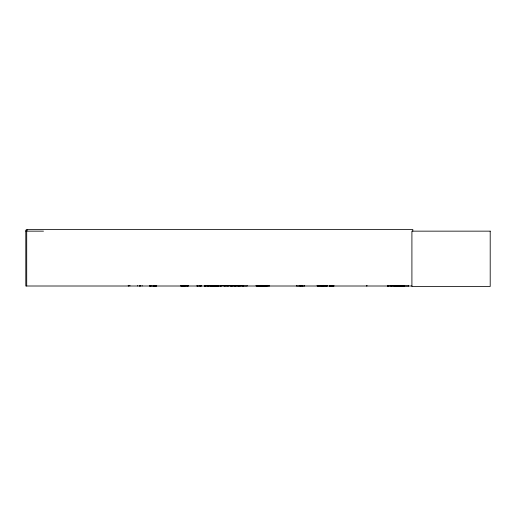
<?xml version="1.0" encoding="UTF-8"?>
<svg xmlns="http://www.w3.org/2000/svg" width="516" height="516" viewBox="0 0 516 516"><rect width="100%" height="100%" fill="white"/><g stroke="black" fill="none" stroke-linecap="round" stroke-linejoin="round"><path stroke-width="0.77" d="M318.153 285.987L318.153 285.548M326.447 285.987L326.454 285.548M387.593 285.987L387.6 285.548M395.895 285.987L395.946 285.548M400.068 285.987L400.074 285.548M408.362 285.987L408.369 285.548M387.464 285.935L408.556 285.987L408.549 285.548M395.256 285.858L395.114 285.993M213.063 285.948L212.934 285.432M213.243 285.935L213.282 285.548M149.64 286.006L156.6 285.948M204.555 286.006L220.384 285.948M204.833 285.935L204.884 285.548L204.839 286.006M217.217 285.948L217.204 285.432M217.52 285.935L217.449 285.432M196.86 286.006L201.305 285.948M215.365 285.935L215.378 285.587M403.409 286.006L394.559 285.98L403.222 285.87M396.985 285.993L396.611 285.993L397.152 285.993M397.094 285.98L397.268 285.87M400.577 285.993L400.706 285.567M400.713 285.761L401.371 286.006M402.615 285.993L403.248 285.567M329.221 285.98L334.046 285.98L329.292 285.993M330.175 285.993L329.969 285.761C327.408 286.212 335.961 286.187 333.291 285.761L333.51 285.98M331.078 285.567L330.937 285.993M331.233 285.993L331.678 285.87M333.659 286.006L333.833 285.567M257.381 285.948L257.413 285.587L257.445 286.006M149.885 285.948L149.924 285.587L149.963 286.006M155.787 285.948L155.826 285.587L155.871 286.006M180.652 285.948L188.417 285.961M197.157 285.948L197.209 285.587M211.36 285.948L211.405 285.587M329.995 285.87L329.434 285.761M27.413 230.11L25.8 230.11L25.8 286.006L412.013 286.006M25.8 231.149L43.499 231.149M230.858 285.645L241.191 285.645M256.13 285.645L266.456 285.645M317.166 285.645L327.499 285.645M230.839 285.78L241.211 285.793M256.11 285.793L266.475 285.793M317.147 285.793L327.518 285.793M220.596 285.587L247.267 285.987L247.267 285.548M256.117 285.974L269.352 285.987M317.159 285.974L327.512 285.974M230.626 285.948L230.575 285.587M208.69 285.948L208.645 285.587M225.105 285.948L225.176 285.432M224.841 285.948L224.789 285.587M182.354 285.948L182.309 285.587L182.271 286.006M210.831 285.948L210.792 285.587L210.754 286.006M218.345 285.948L218.307 285.587M212.444 285.948L212.405 285.587L212.36 286.006M262.534 285.948L262.502 285.587M242.694 285.935L242.655 285.548M232.142 285.935L232.11 285.548M224.712 285.948L224.744 285.548M398.21 285.935L398.184 285.548M400.255 285.948L400.248 285.548M387.651 285.948L387.651 285.548M412.819 231.149L412.819 229.53L26.709 229.53L26.709 286.006M404.525 285.432L404.525 286.006M404.389 285.432L404.389 286.006M404.234 285.432L404.234 286.006M404.099 285.432L404.099 286.006M394.114 285.432L394.114 286.006M393.843 285.432L393.843 286.006M390.425 285.548L390.425 286.006M388.748 285.548L388.716 286.006M388.271 285.432L388.271 286.006M387.49 285.548L387.49 286.006M366.979 285.432L366.979 286.006M366.502 285.548L366.528 286.006M323.235 285.316L323.235 286.006M322.442 285.432L322.455 286.006M322.152 285.432L322.165 286.006M304.679 285.548L304.679 286.006L296.377 285.987L296.384 285.548M302.299 285.316L302.299 286.006M301.112 285.316L301.112 286.006M300.673 285.432L300.68 286.006M300.383 285.432L300.396 286.006M299.97 285.316L299.97 286.006M269.075 285.548L269.075 286.006M267.243 285.316L267.243 286.006M266.101 285.316L266.101 286.006M265.327 285.432L265.327 286.006M265.095 285.432L265.095 286.006M264.057 285.548L264.057 286.006M262.463 285.548L262.463 286.006M261.993 285.316L261.993 286.006M261.425 285.432L261.425 286.006M261.193 285.432L261.193 286.006M260.851 285.316L260.851 286.006M259.922 285.548L259.922 286.006M259.87 285.548L259.87 286.006M258.974 285.432L258.974 286.006M243.262 285.432L243.262 286.006M242.971 285.432L242.971 286.006M238.972 285.548L238.972 286.006M238.734 285.432L238.734 286.006M238.482 285.432L238.482 286.006M235.496 285.548L235.496 286.006M234.677 285.548L234.677 286.006M231.877 285.432L231.877 286.006M231.729 285.432L231.729 286.006M230.529 285.548L230.529 286.006M228.711 285.548L228.711 286.006M228.078 285.432L228.078 286.006M227.814 285.432L227.814 286.006M227.492 285.548L227.492 286.006M226.285 285.432L226.285 286.006M226.143 285.432L226.143 286.006M225.434 285.432L225.434 286.006M224.537 285.548L224.537 286.006M223.344 285.548L223.344 286.006M221.919 285.432L221.919 286.006M221.777 285.432L221.777 286.006M221.145 285.548L221.145 286.006M220.545 285.548L220.545 286.006M220.442 285.548L220.442 286.006M218.642 285.548L218.642 286.006M218.268 285.548L218.268 286.006M217.584 285.548L217.584 286.006M216.617 285.548L216.617 286.006M216.385 285.432L216.391 286.006M216.352 285.432L216.352 286.006M216.204 285.432L216.204 286.006M215.843 285.432L215.843 286.006M215.701 285.432L215.701 286.006M215.495 285.548L215.436 286.006M214.772 285.432L214.772 286.006M214.566 285.432L214.566 286.006M214.495 285.548L214.495 286.006M213.385 285.548L213.385 286.006M213.134 285.432L213.134 286.006M211.457 285.548L211.457 286.006M210.251 285.432L210.251 286.006M210.109 285.432L210.109 286.006M208.574 285.432L208.593 286.006M208.367 285.432L208.367 286.006M207.309 285.548L207.309 286.006M205.794 285.432L205.794 286.006M205.645 285.432L205.645 286.006M204.446 285.548L204.446 286.006M201.408 285.548L201.408 286.006M200.202 285.432L200.202 286.006M200.06 285.432L200.06 286.006M197.254 285.548L197.254 286.006M188.101 285.548L188.101 286.006M187.282 285.548L187.282 286.006M186.85 285.548L186.85 286.006M185.199 285.316L185.199 286.006M184.876 285.316L184.876 286.006M184.444 285.432L184.444 286.006M184.425 285.432L184.425 286.006M183.786 285.432L183.786 286.006M183.735 285.316L183.735 286.006M183.58 285.432L183.58 286.006M181.38 285.548L181.38 286.006M180.948 285.548L180.948 286.006M156.683 285.548L156.683 286.006M154.523 285.432L154.523 286.006M154.323 285.432L154.323 286.006M153.665 285.432L153.665 286.006M153.465 285.432L153.465 286.006M150.853 285.548L150.853 286.006M142.113 285.548L142.113 286.006M140.391 285.548L140.391 286.006M139.488 285.548L139.488 286.006M137.733 285.548L137.733 286.006M129.877 285.316L129.877 286.006M128.736 285.316L128.736 286.006M128.265 285.316L128.265 286.006M332.181 285.761L332.181 285.761M490.2 231.149L411.91 231.149L411.91 286.47L490.2 286.47L490.2 231.149M391.941 286.006L391.941 285.432L391.896 286.006M391.612 286.006L391.612 285.432L391.56 286.006M184.651 286.006L184.651 285.432L184.631 286.006M139.952 286.006L139.952 285.548L139.926 286.006"/></g></svg>
